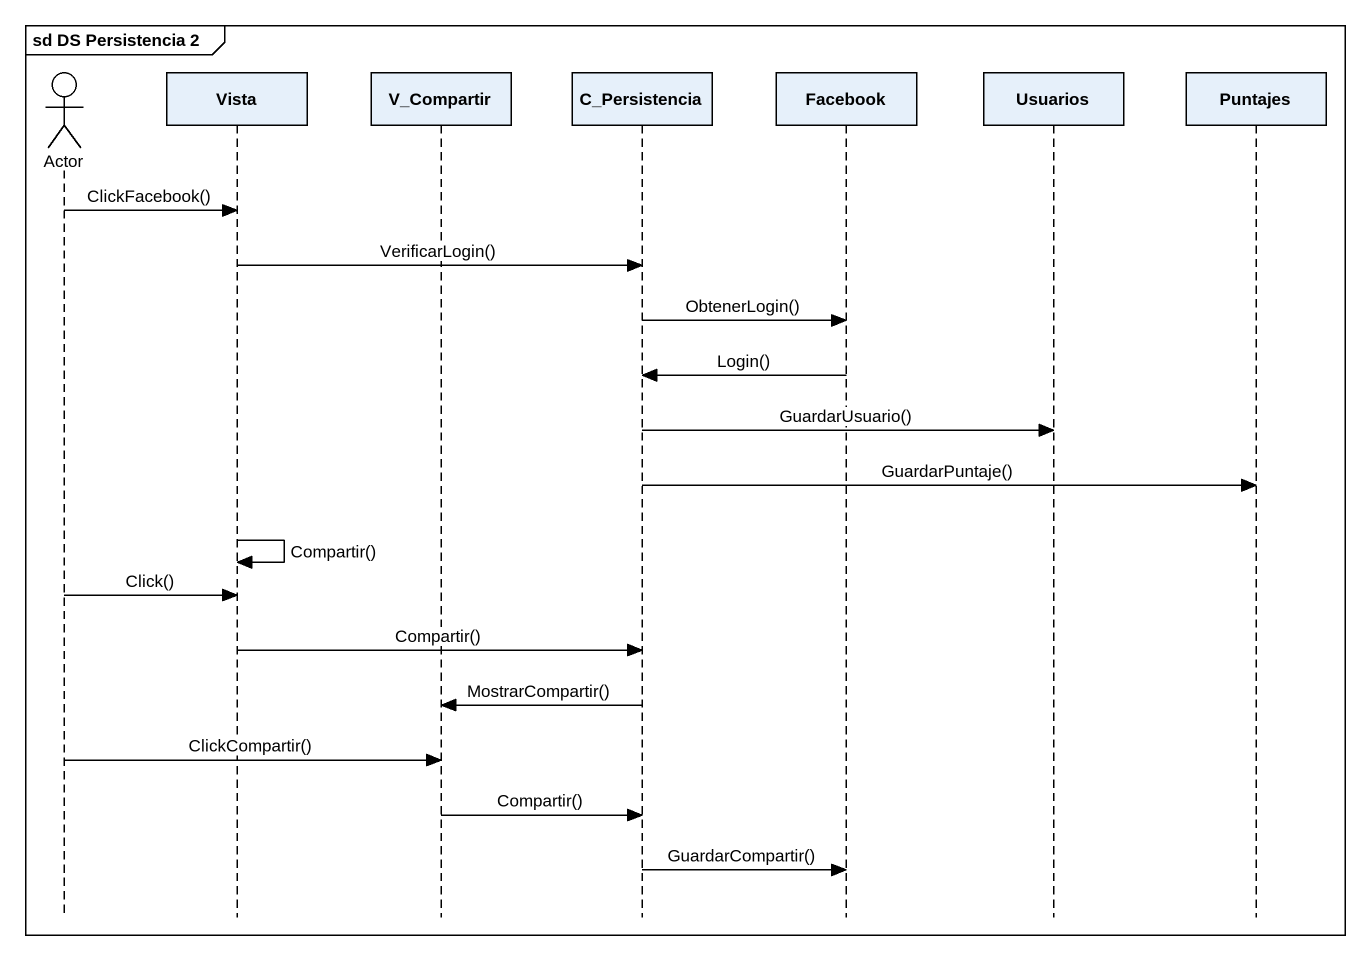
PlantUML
@startuml
mainframe sd DS Persistencia 2
hide footbox
actor "Actor" as Actor_
participant Vista
participant V_Compartir
participant C_Persistencia
participant Facebook
participant Usuarios
participant Puntajes

Actor_ -> Vista : ClickFacebook()
Vista -> C_Persistencia : VerificarLogin()
C_Persistencia -> Facebook : ObtenerLogin()
Facebook -> C_Persistencia : Login()
C_Persistencia -> Usuarios : GuardarUsuario()
C_Persistencia -> Puntajes : GuardarPuntaje()
Vista -> Vista : Compartir()
Actor_ -> Vista : Click()
Vista -> C_Persistencia : Compartir()
C_Persistencia -> V_Compartir : MostrarCompartir()
Actor_ -> V_Compartir : ClickCompartir()
V_Compartir -> C_Persistencia : Compartir()
C_Persistencia -> Facebook : GuardarCompartir()
@enduml
